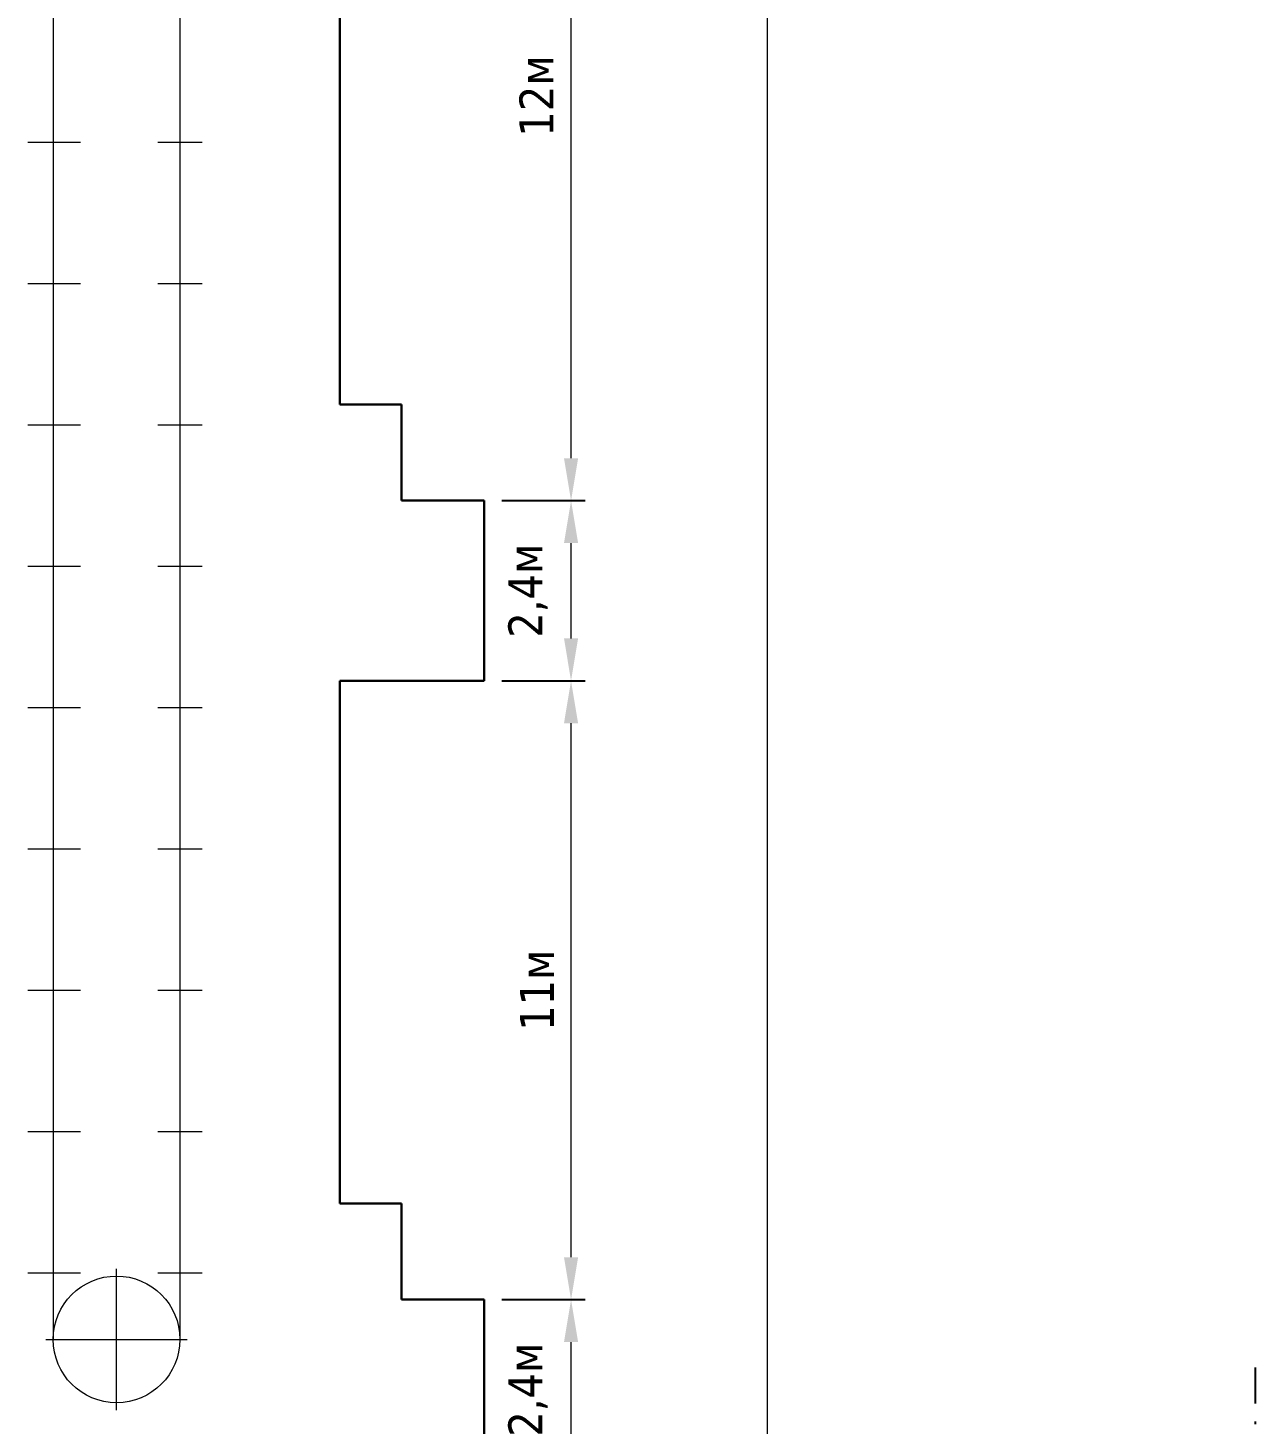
# Model space of a CAD drawing. Header units: millimetres. Extents: x 1757 to 4342, y -1901 to 53.
# Drawn here: x 3776.12 to 3819.55, y -454.8 to -405.41 of the extents above; entities that cross this region are included whole.
import ezdxf

# ---------------------------------------------------------------- set-up
doc = ezdxf.new("R2010")
doc.units = ezdxf.units.MM
doc.header["$LTSCALE"] = 0.1
doc.linetypes.add('DASHDOT', pattern=[25.4, 12.7, -6.35, 0, -6.35])
doc.styles.add('стиль', font='TAHOMA.TTF')
doc.dimstyles.new('Копия DIN', dxfattribs={"dimtxt": 2, "dimasz": 2.5, "dimexe": 0.5, "dimexo": 0.625, "dimtad": 0, "dimdec": 0, "dimlfac": 100, "dimzin": 4, "dimdsep": 46, "dimtxsty": 'стиль', "dimcen": 2.5, "dimclre": 256, "dimclrt": 256, "dimadec": 0, "dimazin": 2, "dimtfac": 1, "dimtdec": 0, "dimtmove": 0, "dimatfit": 3, "dimfxl": 1.25, "dimtvp": 1, "dimtolj": 1, "dimtzin": 0, "dimlwd": 0, "dimarcsym": 0})

# ---------------------------------------------------------------- blocks, each defined once
blk = doc.blocks.new('*D484')
at = {"linetype": 'ByBlock', "lineweight": -2}
for p, q in [((3792.889, -450.396), (3795.843, -450.396)), ((3792.889, -456.77), (3795.843, -456.77))]:
    blk.add_line(p, q, dxfattribs=at)
at = {"color": 0, "linetype": 'ByBlock', "lineweight": 0}
blk.add_line((3795.343, -455.27), (3795.343, -451.896), dxfattribs=at)
for points in [[(3795.093, -451.896), (3795.593, -451.896), (3795.343, -450.396)], [(3795.093, -455.27), (3795.593, -455.27), (3795.343, -456.77)]]:
    blk.add_solid(points, dxfattribs=at)
at = {"layer": 'Defpoints', "color": 0, "linetype": 'ByBlock', "lineweight": 0}
for p in [(3792.264, -450.396), (3795.343, -450.396), (3792.264, -456.77)]:
    blk.add_point(p, dxfattribs=at)
at = {"linetype": 'ByBlock', "lineweight": 0, "insert": (3793.82, -453.583), "char_height": 1.2, "attachment_point": 5, "rotation": 90, "style": 'стиль'}
blk.add_mtext('\\A1;2,4м', dxfattribs=at)
blk = doc.blocks.new('*D485')
at = {"linetype": 'ByBlock', "lineweight": -2}
for p, q in [((3792.889, -422.131), (3795.843, -422.131)), ((3792.889, -428.505), (3795.843, -428.505))]:
    blk.add_line(p, q, dxfattribs=at)
at = {"color": 0, "linetype": 'ByBlock', "lineweight": 0}
blk.add_line((3795.343, -427.005), (3795.343, -423.631), dxfattribs=at)
for points in [[(3795.093, -423.631), (3795.593, -423.631), (3795.343, -422.131)], [(3795.093, -427.005), (3795.593, -427.005), (3795.343, -428.505)]]:
    blk.add_solid(points, dxfattribs=at)
at = {"layer": 'Defpoints', "color": 0, "linetype": 'ByBlock', "lineweight": 0}
for p in [(3792.264, -422.131), (3795.343, -422.131), (3792.264, -428.505)]:
    blk.add_point(p, dxfattribs=at)
at = {"linetype": 'ByBlock', "lineweight": 0, "insert": (3793.82, -425.318), "char_height": 1.2, "attachment_point": 5, "rotation": 90, "style": 'стиль'}
blk.add_mtext('\\A1;2,4м', dxfattribs=at)
blk = doc.blocks.new('*D489')
at = {"linetype": 'ByBlock', "lineweight": -2}
for p, q in [((3792.889, -428.505), (3795.843, -428.505)), ((3792.889, -450.396), (3795.843, -450.396))]:
    blk.add_line(p, q, dxfattribs=at)
at = {"color": 0, "linetype": 'ByBlock', "lineweight": 0}
blk.add_line((3795.343, -448.896), (3795.343, -430.005), dxfattribs=at)
for points in [[(3795.093, -430.005), (3795.593, -430.005), (3795.343, -428.505)], [(3795.093, -448.896), (3795.593, -448.896), (3795.343, -450.396)]]:
    blk.add_solid(points, dxfattribs=at)
at = {"layer": 'Defpoints', "color": 0, "linetype": 'ByBlock', "lineweight": 0}
for p in [(3792.264, -428.505), (3795.343, -428.505), (3792.264, -450.396)]:
    blk.add_point(p, dxfattribs=at)
at = {"linetype": 'ByBlock', "lineweight": 0, "insert": (3794.139, -439.451), "char_height": 1.2, "attachment_point": 5, "rotation": 90, "style": 'стиль'}
blk.add_mtext('\\A1;11м', dxfattribs=at)
blk = doc.blocks.new('*D491')
at = {"linetype": 'ByBlock', "lineweight": -2}
for p, q in [((3792.889, -393.505), (3795.843, -393.505)), ((3792.889, -422.131), (3795.843, -422.131))]:
    blk.add_line(p, q, dxfattribs=at)
at = {"color": 0, "linetype": 'ByBlock', "lineweight": 0}
blk.add_line((3795.343, -420.631), (3795.343, -395.005), dxfattribs=at)
for points in [[(3795.093, -395.005), (3795.593, -395.005), (3795.343, -393.505)], [(3795.093, -420.631), (3795.593, -420.631), (3795.343, -422.131)]]:
    blk.add_solid(points, dxfattribs=at)
at = {"layer": 'Defpoints', "color": 0, "linetype": 'ByBlock', "lineweight": 0}
for p in [(3792.264, -393.505), (3795.343, -393.505), (3792.264, -422.131)]:
    blk.add_point(p, dxfattribs=at)
at = {"linetype": 'ByBlock', "lineweight": 0, "insert": (3794.118, -407.818), "char_height": 1.2, "attachment_point": 5, "rotation": 90, "style": 'стиль'}
blk.add_mtext('\\A1;12м', dxfattribs=at)
blk = doc.blocks.new('*D494')
at = {"linetype": 'ByBlock', "lineweight": -2}
for p, q in [((3787.792, -293.687), (3802.786, -293.687)), ((3792.889, -456.77), (3802.786, -456.77))]:
    blk.add_line(p, q, dxfattribs=at)
at = {"color": 0, "linetype": 'ByBlock', "lineweight": 0}
blk.add_line((3802.286, -295.187), (3802.286, -455.27), dxfattribs=at)
for points in [[(3802.036, -295.187), (3802.536, -295.187), (3802.286, -293.687)], [(3802.036, -455.27), (3802.536, -455.27), (3802.286, -456.77)]]:
    blk.add_solid(points, dxfattribs=at)
at = {"layer": 'Defpoints', "color": 0, "linetype": 'ByBlock', "lineweight": 0}
for p in [(3787.167, -293.687), (3792.264, -456.77), (3802.286, -456.77)]:
    blk.add_point(p, dxfattribs=at)
at = {"linetype": 'ByBlock', "lineweight": 0, "insert": (3801.037, -375.228), "char_height": 1.2, "attachment_point": 5, "rotation": 90, "style": 'стиль'}
blk.add_mtext('\\A1;70 м', dxfattribs=at)

msp = doc.modelspace()

# ---------------------------------------------------------------- linework, layer by layer
at = {"color": 7, "linetype": 'ByBlock', "lineweight": 15}
for p, q in [((3777.019, -300.396), (3777.019, -451.802)), ((3781.5, -300.396), (3781.5, -451.802)), ((3776.125, -409.45), (3777.984, -409.45)), ((3776.125, -409.45), (3777.984, -409.45)), ((3776.125, -409.45), (3777.984, -409.45)), ((3776.125, -409.45), (3777.984, -409.45)), ((3776.125, -409.45), (3777.984, -409.45)), ((3776.125, -409.45), (3777.984, -409.45)), ((3776.125, -409.45), (3777.984, -409.45)), ((3776.125, -409.45), (3777.984, -409.45)), ((3776.125, -409.45), (3777.984, -409.45)), ((3776.125, -409.45), (3777.984, -409.45)), ((3780.727, -409.45), (3782.286, -409.45)), ((3780.727, -409.45), (3782.286, -409.45)), ((3780.727, -409.45), (3782.286, -409.45)), ((3780.727, -409.45), (3782.286, -409.45)), ((3780.727, -409.45), (3782.286, -409.45)), ((3780.727, -409.45), (3782.286, -409.45)), ((3780.727, -409.45), (3782.286, -409.45)), ((3780.727, -409.45), (3782.286, -409.45)), ((3780.727, -409.45), (3782.286, -409.45)), ((3780.727, -409.45), (3782.286, -409.45)), ((3776.125, -414.45), (3777.984, -414.45)), ((3776.125, -414.45), (3777.984, -414.45)), ((3776.125, -414.45), (3777.984, -414.45)), ((3776.125, -414.45), (3777.984, -414.45)), ((3776.125, -414.45), (3777.984, -414.45)), ((3776.125, -414.45), (3777.984, -414.45)), ((3776.125, -414.45), (3777.984, -414.45)), ((3776.125, -414.45), (3777.984, -414.45)), ((3776.125, -414.45), (3777.984, -414.45)), ((3776.125, -414.45), (3777.984, -414.45)), ((3780.727, -414.45), (3782.286, -414.45)), ((3780.727, -414.45), (3782.286, -414.45)), ((3780.727, -414.45), (3782.286, -414.45)), ((3780.727, -414.45), (3782.286, -414.45)), ((3780.727, -414.45), (3782.286, -414.45)), ((3780.727, -414.45), (3782.286, -414.45)), ((3780.727, -414.45), (3782.286, -414.45)), ((3780.727, -414.45), (3782.286, -414.45)), ((3780.727, -414.45), (3782.286, -414.45)), ((3780.727, -414.45), (3782.286, -414.45)), ((3776.125, -419.45), (3777.984, -419.45)), ((3776.125, -419.45), (3777.984, -419.45)), ((3776.125, -419.45), (3777.984, -419.45)), ((3776.125, -419.45), (3777.984, -419.45)), ((3776.125, -419.45), (3777.984, -419.45)), ((3776.125, -419.45), (3777.984, -419.45)), ((3776.125, -419.45), (3777.984, -419.45)), ((3776.125, -419.45), (3777.984, -419.45)), ((3776.125, -419.45), (3777.984, -419.45)), ((3776.125, -419.45), (3777.984, -419.45)), ((3780.727, -419.45), (3782.286, -419.45)), ((3780.727, -419.45), (3782.286, -419.45)), ((3780.727, -419.45), (3782.286, -419.45)), ((3780.727, -419.45), (3782.286, -419.45)), ((3780.727, -419.45), (3782.286, -419.45)), ((3780.727, -419.45), (3782.286, -419.45)), ((3780.727, -419.45), (3782.286, -419.45)), ((3780.727, -419.45), (3782.286, -419.45)), ((3780.727, -419.45), (3782.286, -419.45)), ((3780.727, -419.45), (3782.286, -419.45)), ((3776.125, -424.45), (3777.984, -424.45)), ((3776.125, -424.45), (3777.984, -424.45)), ((3776.125, -424.45), (3777.984, -424.45)), ((3776.125, -424.45), (3777.984, -424.45)), ((3776.125, -424.45), (3777.984, -424.45)), ((3776.125, -424.45), (3777.984, -424.45)), ((3776.125, -424.45), (3777.984, -424.45)), ((3776.125, -424.45), (3777.984, -424.45)), ((3776.125, -424.45), (3777.984, -424.45)), ((3776.125, -424.45), (3777.984, -424.45)), ((3780.727, -424.45), (3782.286, -424.45)), ((3780.727, -424.45), (3782.286, -424.45)), ((3780.727, -424.45), (3782.286, -424.45)), ((3780.727, -424.45), (3782.286, -424.45)), ((3780.727, -424.45), (3782.286, -424.45)), ((3780.727, -424.45), (3782.286, -424.45)), ((3780.727, -424.45), (3782.286, -424.45)), ((3780.727, -424.45), (3782.286, -424.45)), ((3780.727, -424.45), (3782.286, -424.45)), ((3780.727, -424.45), (3782.286, -424.45)), ((3776.125, -429.45), (3777.984, -429.45)), ((3776.125, -429.45), (3777.984, -429.45)), ((3776.125, -429.45), (3777.984, -429.45)), ((3776.125, -429.45), (3777.984, -429.45)), ((3776.125, -429.45), (3777.984, -429.45)), ((3776.125, -429.45), (3777.984, -429.45)), ((3776.125, -429.45), (3777.984, -429.45)), ((3776.125, -429.45), (3777.984, -429.45)), ((3776.125, -429.45), (3777.984, -429.45)), ((3776.125, -429.45), (3777.984, -429.45)), ((3780.727, -429.45), (3782.286, -429.45)), ((3780.727, -429.45), (3782.286, -429.45)), ((3780.727, -429.45), (3782.286, -429.45)), ((3780.727, -429.45), (3782.286, -429.45)), ((3780.727, -429.45), (3782.286, -429.45)), ((3780.727, -429.45), (3782.286, -429.45)), ((3780.727, -429.45), (3782.286, -429.45)), ((3780.727, -429.45), (3782.286, -429.45)), ((3780.727, -429.45), (3782.286, -429.45)), ((3780.727, -429.45), (3782.286, -429.45)), ((3776.125, -434.45), (3777.984, -434.45)), ((3776.125, -434.45), (3777.984, -434.45)), ((3776.125, -434.45), (3777.984, -434.45)), ((3776.125, -434.45), (3777.984, -434.45)), ((3776.125, -434.45), (3777.984, -434.45)), ((3776.125, -434.45), (3777.984, -434.45)), ((3776.125, -434.45), (3777.984, -434.45)), ((3776.125, -434.45), (3777.984, -434.45)), ((3776.125, -434.45), (3777.984, -434.45)), ((3776.125, -434.45), (3777.984, -434.45)), ((3780.727, -434.45), (3782.286, -434.45)), ((3780.727, -434.45), (3782.286, -434.45)), ((3780.727, -434.45), (3782.286, -434.45)), ((3780.727, -434.45), (3782.286, -434.45)), ((3780.727, -434.45), (3782.286, -434.45)), ((3780.727, -434.45), (3782.286, -434.45)), ((3780.727, -434.45), (3782.286, -434.45)), ((3780.727, -434.45), (3782.286, -434.45)), ((3780.727, -434.45), (3782.286, -434.45)), ((3780.727, -434.45), (3782.286, -434.45)), ((3776.125, -439.45), (3777.984, -439.45)), ((3776.125, -439.45), (3777.984, -439.45)), ((3776.125, -439.45), (3777.984, -439.45)), ((3776.125, -439.45), (3777.984, -439.45)), ((3776.125, -439.45), (3777.984, -439.45)), ((3776.125, -439.45), (3777.984, -439.45)), ((3776.125, -439.45), (3777.984, -439.45)), ((3776.125, -439.45), (3777.984, -439.45)), ((3776.125, -439.45), (3777.984, -439.45)), ((3776.125, -439.45), (3777.984, -439.45)), ((3780.727, -439.45), (3782.286, -439.45)), ((3780.727, -439.45), (3782.286, -439.45)), ((3780.727, -439.45), (3782.286, -439.45)), ((3780.727, -439.45), (3782.286, -439.45)), ((3780.727, -439.45), (3782.286, -439.45)), ((3780.727, -439.45), (3782.286, -439.45)), ((3780.727, -439.45), (3782.286, -439.45)), ((3780.727, -439.45), (3782.286, -439.45)), ((3780.727, -439.45), (3782.286, -439.45)), ((3780.727, -439.45), (3782.286, -439.45)), ((3776.125, -444.45), (3777.984, -444.45)), ((3776.125, -444.45), (3777.984, -444.45)), ((3776.125, -444.45), (3777.984, -444.45)), ((3776.125, -444.45), (3777.984, -444.45)), ((3776.125, -444.45), (3777.984, -444.45)), ((3776.125, -444.45), (3777.984, -444.45)), ((3776.125, -444.45), (3777.984, -444.45)), ((3776.125, -444.45), (3777.984, -444.45)), ((3776.125, -444.45), (3777.984, -444.45)), ((3776.125, -444.45), (3777.984, -444.45)), ((3780.727, -444.45), (3782.286, -444.45)), ((3780.727, -444.45), (3782.286, -444.45)), ((3780.727, -444.45), (3782.286, -444.45)), ((3780.727, -444.45), (3782.286, -444.45)), ((3780.727, -444.45), (3782.286, -444.45)), ((3780.727, -444.45), (3782.286, -444.45)), ((3780.727, -444.45), (3782.286, -444.45)), ((3780.727, -444.45), (3782.286, -444.45)), ((3780.727, -444.45), (3782.286, -444.45)), ((3780.727, -444.45), (3782.286, -444.45)), ((3776.125, -449.45), (3777.984, -449.45)), ((3776.125, -449.45), (3777.984, -449.45)), ((3776.125, -449.45), (3777.984, -449.45)), ((3776.125, -449.45), (3777.984, -449.45)), ((3776.125, -449.45), (3777.984, -449.45)), ((3776.125, -449.45), (3777.984, -449.45)), ((3776.125, -449.45), (3777.984, -449.45)), ((3776.125, -449.45), (3777.984, -449.45)), ((3776.125, -449.45), (3777.984, -449.45)), ((3776.125, -449.45), (3777.984, -449.45)), ((3779.26, -454.302), (3779.26, -449.302)), ((3780.727, -449.45), (3782.286, -449.45)), ((3780.727, -449.45), (3782.286, -449.45)), ((3780.727, -449.45), (3782.286, -449.45)), ((3780.727, -449.45), (3782.286, -449.45)), ((3780.727, -449.45), (3782.286, -449.45)), ((3780.727, -449.45), (3782.286, -449.45)), ((3780.727, -449.45), (3782.286, -449.45)), ((3780.727, -449.45), (3782.286, -449.45)), ((3780.727, -449.45), (3782.286, -449.45)), ((3780.727, -449.45), (3782.286, -449.45)), ((3776.76, -451.802), (3781.76, -451.802))]:
    msp.add_line(p, q, dxfattribs=at)
at = {"color": 7, "linetype": 'ByBlock', "lineweight": 30}
for p, q in [((3787.167, -418.735), (3787.167, -393.505)), ((3789.338, -418.735), (3787.167, -418.735)), ((3789.338, -422.131), (3789.338, -418.735)), ((3792.264, -422.131), (3789.338, -422.131)), ((3792.264, -428.505), (3792.264, -422.131)), ((3787.167, -447), (3787.167, -428.505)), ((3792.264, -428.505), (3787.167, -428.505)), ((3787.167, -447), (3787.167, -442.946)), ((3789.338, -447), (3787.167, -447)), ((3789.338, -450.396), (3789.338, -447)), ((3792.264, -450.396), (3789.338, -450.396)), ((3792.264, -456.77), (3792.264, -450.396))]:
    msp.add_line(p, q, dxfattribs=at)
at = {"color": 7, "linetype": 'DASHDOT'}
msp.add_line((3819.547, -452.8), (3819.547, -480.1), dxfattribs=at)
at = {"color": 7, "linetype": 'ByBlock', "lineweight": 15}
msp.add_circle((3779.26, -451.802), 2.241, dxfattribs=at)

# ---------------------------------------------------------------- dimensions: what is measured, and where the dimension line sits
at = {"color": 7, "linetype": 'ByBlock', "lineweight": 0}
for base, p1, p2, text, picture, middle in [((3802.286, -456.77), (3787.167, -293.687), (3792.264, -456.77), '70 м', '*D494', (3801.037, -375.228)), ((3795.343, -393.505), (3792.264, -422.131), (3792.264, -393.505), '12м', '*D491', (3794.118, -407.818)), ((3795.343, -422.131), (3792.264, -428.505), (3792.264, -422.131), '2,4м', '*D485', (3793.82, -425.318)), ((3795.343, -428.505), (3792.264, -450.396), (3792.264, -428.505), '11м', '*D489', (3794.139, -439.451)), ((3795.343, -450.396), (3792.264, -456.77), (3792.264, -450.396), '2,4м', '*D484', (3793.82, -453.583))]:
    dim = msp.add_linear_dim(base=base, p1=p1, p2=p2, angle=90, text=text, dimstyle='Копия DIN', override={"dimtxt": 1.2, "dimasz": 1.5}, dxfattribs=at)
    dim.commit()
    dim.dimension.update_dxf_attribs({"geometry": picture, "text_midpoint": middle})

doc.saveas('drawing.dxf')
